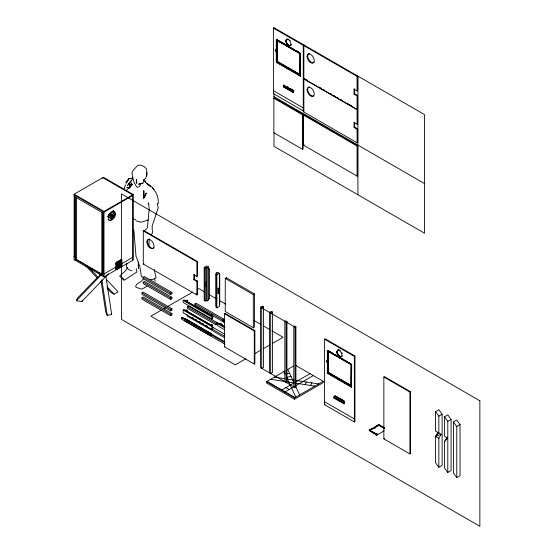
<?xml version="1.0" encoding="UTF-8"?>
<svg xmlns="http://www.w3.org/2000/svg" width="554" height="554" viewBox="0 0 554 554"><rect width="100%" height="100%" fill="white"/><g stroke="black" fill="none" stroke-linecap="round" stroke-linejoin="round"><path stroke-width="0.83" d="M335.184 396.505C336.874 396.332 334.644 397.086 335.184 395.888M138.452 261.973L138.438 268.552L138.327 263.621M117.801 265.657L117.78 266.225M118.861 263.849C121.645 260.539 118.798 261.696 119.442 264.154L117.815 264.881L117.96 262.866M118.057 265.892L118.037 262.804L117.677 262.901M118.972 265.061L119.29 262.797M119.2 265.117L119.255 263.434M121.402 264.452L121.492 264.583M138.278 266.093L138.396 263.531M117.379 263.572L117.199 263.018M119.65 262.416L119.941 261.807M120.412 266.661L120.467 266.481M116.645 263.358L116.749 268.254L120.897 265.892M120.086 265.207L120.086 260.809L120.142 265.131M120.966 265.595L120.1 265.11M148.784 246.793L149.31 239.023M140.771 184.461L139.435 186.511L137.122 187.3C133.687 183.45 132.641 177.786 131.942 172.744L133.493 169.926L137.808 165.362L141.014 165.154L144.296 166.796L146.498 168.908C147.045 172.82 147.634 177.827 143.618 180.209L143.784 179.815L142.946 183.173L138.666 184.136L142.946 183.173M146.665 176.137L146.907 172.626M117.884 263.088L117.753 263.282M118.549 264.092L118.134 264.14L118.217 263.018M119.394 263.489L119.519 262.049M119.477 262.146L119.595 261.585M118.134 264.14L118.438 263.475M120.073 265.338L116.326 267.7M116.686 263.676L117.032 263.067M116.409 267.416L116.167 267.554M116.818 263.752L116.991 263.295M116.929 263.614C118.258 263.946 116.762 262.88 117.088 263.607M117.157 263.157L117.157 263.649M117.289 263.732L117.206 263.171M117.863 262.825L119.816 261.627L119.899 262.174M119.602 261.897L120.059 262.354L119.484 262.499M120.62 260.456L120.363 260.525M121.333 262.658L121.513 262.644M126.887 263.032L126.423 267.07L128.431 269.403L131.81 270.858M118.805 264.002L119.006 263.455M118.972 265.484L118.84 265.394M117.538 263.621L117.857 263.122M117.857 263.572L117.85 263.233M119.851 262.423L120.066 261.89M117.316 263.178L117.129 263.524M117.254 265.768L119.214 264.507L119.304 265.691L117.254 266.744L117.254 265.768L119.193 264.507L117.365 265.837L117.365 266.813M117.545 264.57L117.496 262.43L118.037 262.741L117.656 264.715L117.427 262.471L119.02 261.55M120.093 260.858L121.014 260.886L116.617 263.198L116.617 268.288L120.98 265.781L120.938 260.699L120.121 260.837M117.656 263.995L117.538 264.3M119.636 262.52L119.401 261.959M158.188 203.72C159.199 195.548 153.887 187.037 146.561 183.339L150.286 186.373M119.103 263.635L118.937 263.088L118.376 263.434M118.854 264.168L119.248 263.566M120.197 262.063L119.339 263.441M118.577 263.212L118.466 264.05M125.82 181.968L129.137 178.547L133.092 178.049M130.176 186.816L131.54 182.945L129.096 188.305M117.746 263.399L117.476 263.178M119.38 262.271L119.92 262.042M148.147 204.107L148.742 202.743M384.185 430.818L376.609 435.236L376.09 434.938L376.962 433.789L377.406 434.253L377.115 434.904L369.58 430.555L369.58 430.112L373.306 427.965L373.306 428.401L369.58 430.555M376.09 434.938L376.962 433.789M376.609 435.236L377.406 434.253M108.411 273.877L81.784 301.584L76.293 300.732L77.491 298.142L97.275 277.554L98.259 277.478L100.496 274.362M81.784 301.584L82.387 300.289M305.143 384.628L306.341 382.038M310.635 385.48L311.84 382.89M125.696 184.704L124.525 187.127L124.553 188.803M155.217 281.28L154.434 278.136M438.844 467.271L438.844 438.311L441.164 434.288L435.555 431.047L435.555 411.594L438.844 409.697L442.127 414.274L442.127 465.381L438.844 467.271L435.555 462.694L435.555 436.414L437.882 432.39M444.516 441.586L447.798 438.117L444.516 436.22L444.516 416.767L447.798 414.87L451.088 419.447L451.088 470.554L447.798 472.444L444.516 467.867L444.516 441.586L446.836 437.563M127.552 267.665C126.007 271.515 122.164 273.115 119.692 276.176L123.957 279.722L121.513 277.305M118.715 263.365L119.131 263.178M129.137 178.547L126.097 183.104L129.137 178.547L130.827 178.651M119.422 261.89L119.491 262.471M143.327 278.676L141.651 281.072L136.838 284.209L135.585 286.432L136.305 287.408L141.879 289.153L146.962 286.217M116.749 263.171L120.827 260.782M130.204 187.176L132.635 184.025L126.637 190.147M117.476 263.877L116.922 263.981M438.844 438.311L435.555 436.414L438.844 432.944L438.844 416.172L435.555 411.594M76.293 300.732L101.14 274.874M144.788 230.443L146.928 228.47L147.461 227.133L149.151 209.197L148.763 203.706M116.762 263.088L116.423 262.838M120.045 265.373L120.786 265.913M118.978 263.081L118.916 263.725L118.861 263.192M117.725 263.129L119.996 261.897M119.83 262.361L119.373 262.361M276.391 52.526C277.166 51.868 275.788 53.108 276.391 51.841L275.255 50.047L276.626 49.908M351.7 364.338L351.492 387.218L327.359 373.285L327.359 362.738L326.348 361.083L327.476 361.153L327.836 360.252L327.476 360.46M273.399 28.109L303.26 45.352L303.862 45.006L303.862 110.53L303.267 110.876L273.399 93.633L273.399 28.109L273.995 27.769M276.654 39.576L299.278 52.568M276.391 39.943C276.508 39.32 276.508 40.871 276.391 40.629M276.391 49.424C276.439 48.828 276.668 50.393 276.266 50.116L275.968 49.943M275.553 50.22L276.328 49.735M275.553 50.767L275.913 50.012M275.968 51.529L276.744 51.633L276.391 51.841M276.626 51.494L276.266 51.702L276.266 62.256L300.4 76.182L300.4 53.496L276.266 39.563L276.266 50.116M276.266 51.771L276.626 51.564M354.643 93.827L354.643 88.834L354.048 89.18L354.048 94.166L354.643 93.827L357.676 95.579L357.676 109.117L357.081 109.463L303.502 78.529L303.502 45.428L304.104 45.082M276.391 61.321C276.508 60.698 276.508 62.256 276.391 62.013M276.266 62.256L276.744 62.013L300.635 75.808M277.346 61.633L277.582 40.456L277.582 61.494L277.194 61.75L300.012 74.928L300.102 53.634L277.194 40.511L300.039 53.703L300.607 53.302M276.536 62.304C277.485 61.91 275.747 62.547 277.132 62.65L277.492 62.443L277.132 62.65M300.635 53.53L300.4 53.807M300.635 54.216L300.4 54.493M288.038 68.945C288.987 68.551 287.242 69.181 288.634 69.285L288.994 69.084L288.634 69.285M74.132 194.191L103.397 177.294L133.258 194.537L133.265 260.055L103.993 276.882L74.132 259.639L74.132 194.191L103.993 211.434L103.993 276.882M300.635 64.236L300.4 64.513M300.635 64.929L300.4 65.199M300.039 74.735L300.337 53.461M299.534 75.579C299.915 74.984 299.52 76.507 300.49 75.718M300.4 75.877L300.635 74.908M300.282 75.808L300.635 75.6M273.399 93.633L274.001 93.287M303.502 78.529L304.104 78.183M354.643 127.136L354.643 122.143L354.048 122.489L354.048 127.482L354.643 127.136L357.676 128.888L357.676 142.426L357.081 142.773L303.502 111.839L303.502 78.737L304.104 78.391M273.884 98.273L274.486 97.926L303.156 114.477L303.156 148.964L302.553 149.31L273.884 132.752L273.884 98.273L302.553 114.823L303.156 114.477M103.993 211.434L133.258 194.537M132.662 195.569L103.993 212.12L74.132 194.883M303.502 45.428L357.081 76.355L357.676 76.009L357.676 90.586L357.081 90.932L354.048 89.18M303.502 111.839L304.104 111.499M303.502 115.08L304.104 114.74L357.676 145.667L357.676 175.743L357.081 176.082L303.502 145.155L303.502 115.08L357.081 146.014L357.676 145.667M354.048 94.166L357.081 95.918L357.676 95.579M143.299 230.928L143.895 230.589L197.473 261.516L197.473 276.093L196.878 276.439L193.838 274.687L193.838 279.673L196.878 281.425L197.473 281.086L197.473 294.624L196.878 294.97L143.299 264.036L143.299 230.928L196.878 261.862L197.473 261.516M303.502 78.737L357.081 109.671L357.676 109.325L357.676 123.895L357.081 124.241L354.048 122.489M303.502 145.155L304.104 144.809M115.807 268.662L115.758 268.635A1.482 0.859 -60 0 0 116.797 269.265L116.846 269.279A1.482 0.859 -60 0 1 115.814 268.655L115.758 263.836A1.482 0.859 -60 0 1 116.797 262.007L120.862 259.722A1.482 0.859 -60 0 1 121.894 260.345L121.852 260.318A1.482 0.859 -60 0 0 120.814 259.688L120.862 259.722M117.829 262.028L119.235 261.218M117.877 262.049L119.283 261.239M117.732 262.686L119.179 261.848M117.891 262.908L119.484 261.966L119.138 261.737L119.394 262.139M117.843 263.122L119.872 261.883M116.388 265.041L117.87 264.182M120.841 262.471L119.2 263.6M116.388 266.079L120.1 263.919L120.966 264.14M116.305 266.155L120.1 263.919M119.2 265.089L117.829 265.823L119.242 265.158M120.938 264.203L132.662 257.368M117.254 266.744L119.304 265.691M354.048 127.482L357.081 129.234L357.676 128.888M116.797 269.258L120.862 266.966A1.482 0.859 -60 0 0 121.894 265.144L121.901 265.144A1.482 0.859 -60 0 1 120.814 266.945L120.862 266.966M143.299 264.036L143.895 263.69M107.234 288.523L110.8 292.283L114.082 294.181L118.106 291.861L106.223 279.313M143.237 277.332L144.49 276.612L171.906 292.436L171.906 293.89L170.653 294.61L143.237 278.78L143.237 277.332L170.653 293.163L171.906 292.436M143.237 282.159L144.49 281.439L171.906 297.269L171.906 298.717L170.653 299.437L143.237 283.613L143.237 282.159L170.653 297.99L171.906 297.269M141.983 292.886L143.237 292.159L171.906 308.71L171.906 310.164L170.653 310.884L141.983 294.333L141.983 292.886L170.653 309.437L171.906 308.71M141.983 297.713L143.237 296.986L171.906 313.543L171.906 314.991L170.653 315.711L141.983 299.16L141.983 297.713L170.653 314.263L171.906 313.543M204.177 267.437L206.746 265.955L208.602 267.028L208.602 300.13L207.168 300.961L206.213 300.406L205.077 301.064L204.177 300.545L204.177 267.437L205.077 267.956L206.213 267.305L207.168 267.852L208.602 267.028M193.838 274.687L194.433 274.341L194.433 279.327L197.473 281.086M208.602 269.161L209.495 268.648L209.495 298.648L208.602 299.167M193.838 279.673L194.433 279.327M216.157 306.147L216.157 273.046L217.59 272.215L219.439 273.288L219.439 287.858L218.006 288.689M218.601 288.212L218.601 292.367L219.439 292.851L219.439 306.39L216.87 307.872L215.977 307.352L215.977 274.251L217.113 273.593L216.157 273.046M215.977 274.251L216.87 274.77L219.439 273.288M183.18 300.393L184.073 299.873L212.743 316.431L212.743 318.495L211.85 319.014L183.18 302.463L183.18 300.393L211.85 316.943L212.743 316.431M185.327 300.6L186.165 300.116L187.356 300.808L187.356 302.186M225.249 278.406L226.385 277.748L254.459 293.952L254.459 327.061L253.323 327.719L225.249 311.507L225.249 278.406L253.323 294.61L254.459 293.952M186.525 301.286L187.356 300.808M187.224 301.127L186.566 301.404L187.224 301.127L187.224 302.318M186.823 301.494L210.174 314.977M187.391 306.868L188.644 306.147L217.313 322.698L217.313 324.145L216.06 324.873L187.391 308.322L187.391 306.868L216.06 323.425L217.313 322.698M183.18 310.067L184.073 309.548L212.743 326.098L212.743 328.861L211.85 329.381L183.18 312.823L183.18 310.067L211.85 326.618L212.743 326.098M194.939 303.966L196.192 303.239L223.608 319.069L223.608 320.517L222.348 321.237L194.939 305.413L194.939 303.966L222.348 319.79L223.608 319.069M185.327 310.275L186.165 309.79L187.356 310.482L187.356 311.86M186.525 310.96L187.356 310.482M186.823 311.168L210.174 324.651M219.439 292.851L218.006 293.675L218.02 288.682M224.959 344.235L181.601 319.201L181.601 317.754L182.439 317.269L224.294 341.437M184.434 319.222L185.265 318.737L211.427 333.84L211.427 335.288L210.589 335.772L184.434 320.669L184.434 319.222L210.589 334.325L211.427 333.84M210.146 332.996L209.544 333.446L185.957 319.72L186.553 319.374L210.146 333.099M185.957 319.824L186.553 319.374M210.084 315.032L211.129 314.534L212.327 315.219L212.327 316.597M211.489 315.704L212.327 315.219M224.412 313.716L225.014 313.37L254.875 330.613L254.875 363.715L254.279 364.061L224.412 346.818L224.412 313.716L254.279 330.96L254.875 330.613M211.489 325.378L212.327 324.893L212.327 326.271M224.322 322.58L222.847 321.736L222.847 320.697L224.779 319.589M224.308 329.637L217.694 325.814L217.694 323.744L218.588 323.231L224.986 326.957M219.841 323.952L220.679 323.467L221.877 324.159L221.877 325.537M221.039 324.644L221.877 324.159M221.738 324.478L221.081 324.755L221.738 324.478L221.738 325.676M221.337 324.852L224.896 327.005M260.449 307.207L262.298 306.14L263.552 306.861L263.552 367.281L261.703 368.348L260.449 367.621L260.449 307.207L293.814 326.403M263.552 306.861L261.703 307.934L261.703 368.348M269.403 312.38L271.259 311.313L272.513 312.034L272.513 372.454L270.664 373.521L269.403 372.794L269.403 312.38L270.664 313.107L272.513 312.034M224.412 346.818L225.014 346.479M284.853 321.299L285.691 320.814L286.944 321.542L286.944 381.955L286.113 382.44L284.853 381.713L284.853 321.299L286.113 322.026L286.944 321.542M294.652 386.408L293.814 386.886L293.814 326.472L294.652 325.987L295.905 326.715L295.905 387.128L295.067 387.613L261.703 368.278M293.814 326.472L295.067 327.199L295.905 326.715M324.492 339.145L325.087 338.806L354.948 356.042L354.955 421.566L354.359 421.913L324.492 404.669L324.492 339.145L354.352 356.388L354.359 421.913M295.884 365.536L323.217 381.318L323.217 382.627L294.548 399.185L266.474 382.973L266.474 381.664L284.853 371.055M287.062 369.781L293.675 365.959M327.359 361.083L327.836 360.945L327.359 361.153L327.359 350.599L327.719 350.391L327.719 360.945M351.43 364.601L327.476 350.772L327.836 350.495L330.08 351.79M327.719 350.703L327.359 350.911L327.836 350.772M327.476 351.665C328.259 351.007 326.881 352.247 327.476 350.98M326.645 361.256L326.998 361.049L327.719 362.531L327.719 373.084L351.845 387.011M326.645 361.804L326.998 361.596L326.348 361.63M327.061 362.565L327.421 362.358M327.719 362.531L327.359 362.808L327.719 362.6M327.476 363.562C328.259 362.905 326.881 364.144 327.476 362.877M281.335 390.245L294.029 382.911L287.755 369.38M295.296 382.184L310.005 373.687M284.618 392.142L294.153 386.63M313.287 375.584L295.421 385.903L299.617 394.947M354.352 356.388L354.948 356.042M327.476 372.357C327.601 371.734 327.601 373.285 327.476 373.05M327.359 373.285L327.836 373.05M351.368 364.601L351.132 385.771L328.432 372.669L328.432 351.631L328.674 372.53L328.287 372.787L351.104 385.958L351.194 364.671L328.287 351.548L328.377 372.738L351.194 385.909M351.132 364.733L351.7 364.442M266.474 381.664L294.548 397.869L323.217 381.318M343.549 403.437L343.549 402.543L344.505 402.543L344.505 403.741L344.027 403.783L333.868 397.924L333.868 396.962L334.346 396.685L334.824 397.599L336.486 397.433M351.582 386.754L351.222 387.066L351.582 386.858M334.824 396.962L333.868 396.962M324.492 404.669L325.087 404.323M383.86 377.011L384.462 376.665L410.5 391.699L410.5 453.567L409.905 453.913L383.86 438.879L383.86 377.011L409.905 392.045L410.5 391.699M343.549 402.543L344.505 402.543M376.388 434.765L369.22 430.624L369.22 430.112L373.306 427.965M369.22 430.624L373.105 428.381A1.267 0.734 0 0 0 374.899 428.381A1.267 0.734 0 0 0 374.899 427.349L374.899 426.836L378.777 424.599L383.922 427.57M375.1 427.432L375.051 426.954L378.777 424.807L384.518 428.117M374.899 427.349L378.777 425.105L384.511 428.415M375.051 427.397L378.777 425.243L384.254 428.408M383.86 438.879L384.462 438.533M438.844 416.172L442.127 414.274M447.798 472.444L447.798 421.345L451.088 419.447M453.477 421.94L456.759 420.043L460.042 424.62L460.042 475.72L456.759 477.617L453.477 473.04L453.477 421.94L456.759 426.518L456.759 477.617M456.759 426.518L460.042 424.62M161.366 310.143L150.889 316.175L235.242 364.871L245.713 358.84M163.61 308.848L165.854 307.553M167.35 306.694L192.792 292.041M197.279 289.458L198.782 288.592L204.751 292.041M254.695 353.667L260.678 350.218M263.676 348.501L269.659 345.052M272.651 343.328L283.129 337.296L271.931 330.828M150.148 234.647L152.101 233.76C153.25 231.669 151.561 229.425 152.343 227.327L151.983 226.551L158.195 207.854L157.232 203.339M435.555 436.414L441.164 434.288M148.424 219.896L141.125 222.251L136 220.79M101.07 281.148L105.752 312.137L107.227 315.309L111.714 314.617L105.946 276.467M286.591 373.784L289.583 373.327M291.058 376.498L286.57 377.191L295.822 397.135M283.558 85.565L293.114 91.085L293.114 90.531L283.558 85.011L283.558 85.565L293.71 91.022M283.558 86.459L293.114 91.978L293.114 92.532L283.558 87.013L283.558 86.459L284.154 86.403L284.154 86.957L293.71 92.47M283.558 87.013L284.154 86.957M344.803 402.059L334.644 396.602L334.644 396.048L335.246 395.992L335.246 396.539L344.069 401.636M334.644 396.602L335.246 396.539M333.868 397.924L343.466 403.139M336.306 397.883L334.346 398.125L334.346 396.685M275.255 50.601L275.913 50.566L276.328 51.321M326.348 361.083L326.998 361.049M149.628 279.625L152.71 279.541L156.117 277.796L154.178 269.479M274.389 377.094L285.012 378.735M287.464 379.116L294.126 380.148M295.601 380.376L318.668 383.943M270.594 379.282L294.029 382.911M295.511 383.139L314.873 386.138M128.438 187.744L126.838 187.411L129.227 188.035M133.362 218.989L135.688 219.841M143.652 277.492L141.429 276.404L139.788 266.564L136.007 256.183L133.826 229.924M274.001 27.7L424.516 114.602L424.516 233.227L274.001 146.325L274.001 132.628M286.224 40.788L286.072 40.705A3.802 2.195 60 0 0 289.79 45.719M278.904 40.774L281.224 42.049M281.744 42.312L284.209 43.773M285.4 44.424L289.056 46.529M289.382 46.82L290.933 47.651M292.373 48.551L294.666 49.805M296.12 50.712L298.564 52.021M300.545 53.302L300.012 52.997L300.012 75.545M278.316 40.885L300.282 53.565M277.582 61.494L300.282 74.596M277.284 61.702L300.102 74.873M300.76 75.981L276.626 62.048L276.626 39.355M304.818 78.806L306.971 80.046M319.506 87.283L321.001 88.148M323.245 89.443L324.741 90.309M329.983 93.335L331.479 94.201M333.723 95.496L335.225 96.361M336.721 97.22L338.217 98.086M340.461 99.381L341.957 100.246M347.199 103.273L351.693 105.869M287.09 86.653L288.565 87.497M290.033 88.349L293.71 90.468M285.622 87.248L290.033 89.796M292.242 91.071L293.71 91.922M273.399 90.669L303.267 107.912M274.001 96.666L424.516 183.568M112.691 211.213L114.166 212.064M115.204 213.851L113.708 212.992L113.708 210.402M111.409 212.099L115.017 214.183M109.969 212.923L115.017 215.838M114.041 216.095L109.616 213.539L114.713 216.552M108.819 214.322L114.041 217.265M109.048 214.592L113.535 217.182M108.203 214.952L113.127 217.798M108.078 215.021L113.009 217.867M74.728 196.677L103.397 213.228M107.497 216.275L112.427 219.114M108.078 216.746L112.303 219.183M336.929 351.395L337.49 351.721M330.641 352.081L332.109 352.926M335.302 354.802L336.797 355.668M337.227 355.876L338.688 356.721M342.026 358.687L343.515 359.546M345.01 360.412L347.247 361.7M348.743 362.565L350.384 363.479M327.746 350.509L329.997 351.811M330.496 352.129L336.728 355.696M337.116 355.959L351.104 364.026L351.104 386.581M327.746 350.613L350.952 364.013M327.359 350.599L351.492 364.532M209.232 294.631L216.697 298.938M219.682 300.663L225.651 304.111M254.016 320.489L260.733 324.367M263.718 326.091L269.694 329.533M195.984 293.765L197.473 294.624M328.674 372.53L351.368 385.632M351.492 386.221L351.492 386.907M222.847 320.697L224.322 321.549M118.951 261.592L119.56 261.862M210.818 314.748L210.34 315.129M120.1 263.656L121.014 264.161M116.797 262.014L116.846 262.042A1.482 0.859 -60 0 0 115.814 263.856L115.758 263.836M217.694 323.744L224.308 327.566M116.645 266.633L103.993 273.988L102.144 272.921M212.327 324.893L211.129 324.208L210.25 324.748L210.818 324.422M335.932 396.318L337.421 397.176M338.903 398.035L344.117 401.041L338.66 397.945M335.98 396.415L337.448 397.26M335.842 396.456L344.519 401.518M334.9 396.048L344.048 401.331M334.644 396.048L344.574 401.844M339.657 399.981L335.246 397.44L335.246 397.987L344.069 403.083M341.126 400.833L344.069 402.529M343.466 402.592L334.644 397.495L334.644 398.049M212.182 326.922L224.889 334.263M192.39 317.636L193.886 318.502M195.382 319.36L196.878 320.226M199.115 321.521L200.61 322.386M202.106 323.245L203.602 324.111M205.846 325.406L207.341 326.264M211.822 328.854L224.529 336.195M224.529 337.642L187.155 316.064L187.155 314.617M185.957 319.72L209.544 333.446M181.601 317.754L184.593 319.478M211.503 335.018L224.959 342.781M74.132 256.675L75.981 257.748L74.132 256.744M102.144 272.852L103.993 273.918M324.492 401.705L354.359 418.949M369.58 430.112L376.755 434.253M369.22 430.112L376.575 434.357M285.899 387.606L289.181 389.504M267.021 381.353L295.088 397.557M119.442 264.154L119.103 264.189M117.642 263.752L118.21 264.126M117.552 263.752L118.189 264.182M146.561 183.339L150.487 186.289M118.556 264.21L118.639 263.822L118.293 263.974M117.053 264.057L116.922 263.69M117.954 263.309L117.967 262.783M152.454 187.758L154.019 189.399M376.485 434.059L376.928 434.53M88.529 267.208L98.633 277.873M106.95 286.653L114.082 294.181M85.842 265.941L97.13 277.859M100.696 281.619L101.888 282.879M121.042 277.118L124.075 280.345L136.963 271.938L136.159 268.586M144.919 181.269L147.122 184.004M444.516 416.767L447.798 421.345M144.926 181.366L145.363 182.086L144.58 179.378M283.96 371.568L285.095 374.019M111.125 313.342L111.714 314.617M129.941 185.251L129.241 183.049L132.226 179.593L127.6 185.521L129.241 183.049L129.906 187.591M101.839 279.68L107.227 315.309M119.193 264.604L119.193 265.629M409.905 392.045L409.905 453.913M378.777 424.599L378.777 425.243M373.105 427.875L373.105 428.381M357.919 76.147L357.919 194.773M357.081 76.355L357.081 90.932M357.081 95.918L357.081 109.463M357.081 109.671L357.081 124.241M357.081 129.234L357.081 142.773M357.081 146.014L357.081 176.082M350.98 386.512L350.627 386.616M344.2 401.567L344.2 402.114M344.027 402.82L344.027 403.783M328.584 373.583L328.224 373.687M328.287 350.855L328.287 373.41M327.836 350.495L327.746 373.098M303.26 45.352L303.267 110.876M302.553 114.823L302.553 149.31M295.067 327.199L295.067 387.613M294.548 397.869L294.548 399.185M286.113 322.026L286.113 382.44M284.154 84.956L284.154 85.503M277.194 39.819L277.194 62.373M276.744 39.459L276.744 62.013M274.001 94.083L274.001 98.383M270.664 313.107L270.664 373.521M254.279 330.96L254.279 364.061M253.323 294.61L253.323 327.719M226.385 277.748L226.385 278.44M222.348 319.79L222.348 321.237M221.648 324.429L221.648 325.62M219.737 274.562L219.737 304.562M218.844 287.935L218.844 293.08M216.87 274.77L216.87 307.872M216.06 323.425L216.06 324.873M211.85 316.943L211.85 319.014M211.85 326.618L211.85 329.381M210.589 334.325L210.589 335.772M207.168 267.852L207.168 300.961M206.213 267.305L206.213 300.406M206.15 281.841L206.15 286.834M205.077 267.956L205.077 301.064M196.878 261.862L196.878 276.439M196.878 281.425L196.878 294.97M187.134 301.071L187.134 302.269M170.653 293.163L170.653 294.61M170.653 297.99L170.653 299.437M170.653 309.437L170.653 310.884M170.653 314.263L170.653 315.711M132.662 260.401L132.662 194.883L102.795 177.64L102.802 178.326M121.852 260.318L121.901 265.144M120.343 262.457L120.343 263.863M103.397 211.78L103.397 273.641M103.099 276.37L103.099 275.054L75.025 258.85L75.025 260.158M102.144 212.501L102.144 274.507M102.081 212.535L102.081 274.403L76.043 259.369L76.043 197.501M75.981 197.397L75.981 259.404M74.728 195.223L74.728 257.091M313.806 95.884A5.069 2.929 60 0 1 308.426 92.373A5.069 2.929 60 0 1 309.478 86.874M314.374 62.048A5.069 2.929 60 0 1 308.737 59.645A5.069 2.929 60 0 1 309.478 53.565M291.106 44.735A3.587 2.071 60 0 1 287.152 43.593A3.587 2.071 60 0 1 287.353 39.009M288.267 39.099A3.587 2.071 60 0 1 288.759 39.327M289.735 40.11A3.587 2.071 60 0 1 290.171 40.636M286.127 40.13A3.802 2.195 60 0 1 286.861 38.967M291.245 44.881A3.802 2.195 60 0 1 290.254 45.698M288.939 45.74A4.39 2.535 60 0 1 286.743 43.42M286.356 42.658A4.39 2.535 60 0 1 286.072 41.869M288.759 45.843A4.39 2.535 60 0 1 288.156 45.428M287.574 44.881A4.39 2.535 60 0 1 286.563 43.524M154.164 247.548A5.069 2.929 60 0 1 148.527 245.152A5.069 2.929 60 0 1 149.268 239.072M342.199 355.765A3.587 2.071 60 0 1 337.892 354.02A3.587 2.071 60 0 1 339.36 350.135M339.851 350.363A3.587 2.071 60 0 1 340.35 350.703M341.963 352.884A3.587 2.071 60 0 1 342.199 353.521M341.347 356.734A3.802 2.195 60 0 1 340.378 356.637M339.851 356.395A3.802 2.195 60 0 1 337.282 352.711A3.802 2.195 60 0 1 338.362 349.851M338.826 349.83A3.802 2.195 60 0 1 339.325 349.948M342.088 356.305A3.802 2.195 60 0 1 341.756 356.582M338.307 355.176A4.39 2.535 60 0 1 337.836 354.456M337.448 353.687A4.39 2.535 60 0 1 337.164 352.905M337.268 353.791A4.39 2.535 60 0 1 336.984 353.009M112.954 210.956A5.069 2.929 -60 0 1 113.695 217.036A5.069 2.929 -60 0 1 108.058 219.432M136.457 179.454L136.81 183.118L136.249 183.312L136.457 179.454M143.825 190.673L143.493 198.748L146.291 193L144.31 197.917L143.825 190.673M187.134 310.746L186.566 311.078L187.134 310.746M327.989 373.133L327.629 373.444L327.989 373.133M339.484 379.774L339.124 380.079L339.484 379.774M340.08 380.113L339.727 380.425L340.08 380.113M479.868 400.798L121.485 193.886L121.485 319.388L479.868 526.3L479.868 400.798M307.089 89.769A5.069 2.929 60 0 0 312.463 96.458A5.069 2.929 60 0 0 312.463 89.291A5.069 2.929 60 0 0 307.089 89.769M307.089 56.46A5.069 2.929 60 0 0 312.463 63.149A5.069 2.929 60 0 0 312.463 55.982A5.069 2.929 60 0 0 307.089 56.46M285.809 41.225A3.587 2.071 60 0 0 289.756 45.747A3.587 2.071 60 0 0 289.465 40.518A3.587 2.071 60 0 0 285.809 41.225M146.879 241.966A5.069 2.929 60 0 0 152.26 248.656A5.069 2.929 60 0 0 152.26 241.489A5.069 2.929 60 0 0 146.879 241.966M336.901 352.261A3.587 2.071 60 0 0 340.842 356.783A3.587 2.071 60 0 0 340.558 351.555A3.587 2.071 60 0 0 336.901 352.261M112.691 219.377A5.069 2.929 -60 0 0 114.297 211.524A5.069 2.929 -60 0 0 108.3 216.843A5.069 2.929 -60 0 0 112.691 219.377"/></g></svg>
